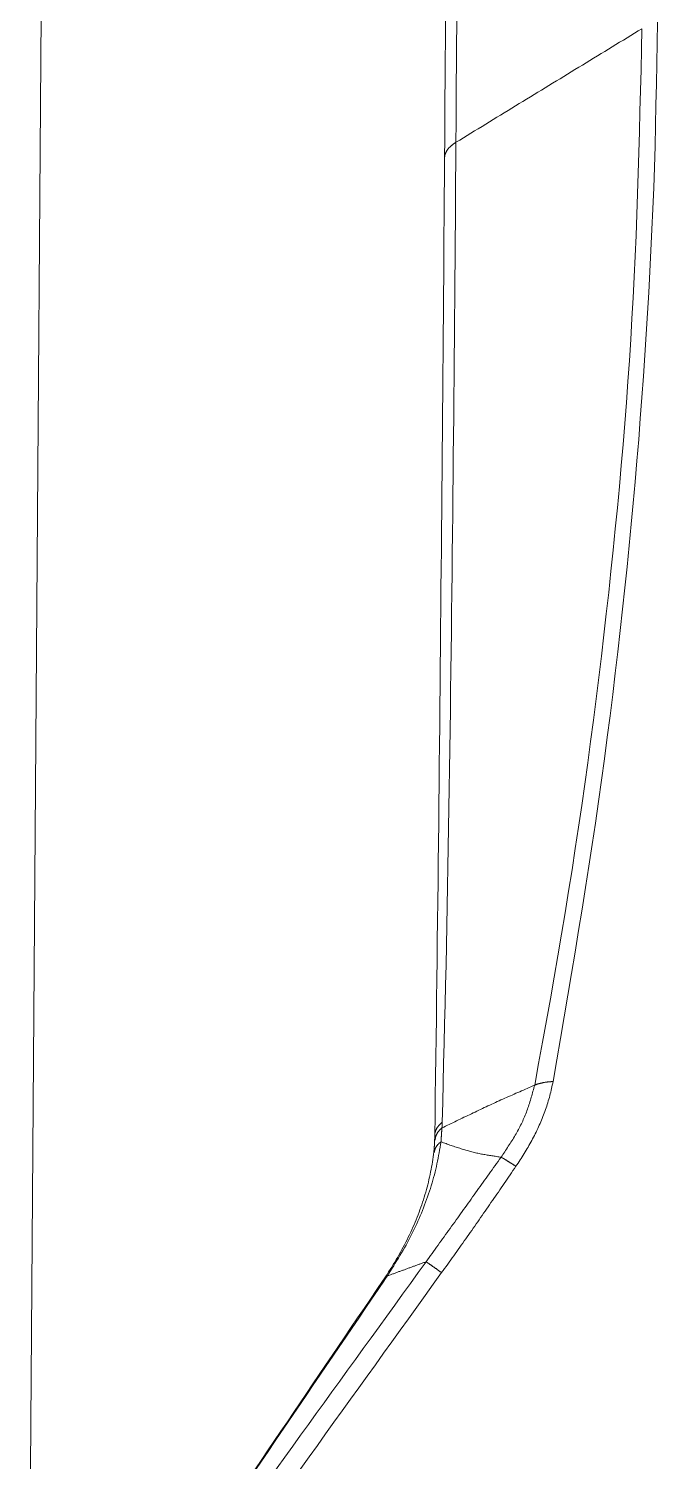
# Model space of a CAD drawing. Header units: inches. Extents: x 0 to 40, y 35.9 to 64.1.
# Drawn here: x 16.575 to 17.313, y 58.245 to 59.928 of the extents above; entities that cross this region are included whole.
import ezdxf

# ---------------------------------------------------------------- set-up
doc = ezdxf.new("R2010")
doc.units = ezdxf.units.IN
doc.header["$MEASUREMENT"] = 0
doc.layers.add('2', color=7, linetype='Continuous')

# ---------------------------------------------------------------- blocks, each defined once
blk = doc.blocks.new('block 1005')
at = {"layer": '2', "color": 7, "lineweight": 18, "true_color": 0xffffff}
blk.add_lwpolyline([(16.5988, 61.2255), (16.5746, 57.9699)], dxfattribs=at)
blk = doc.blocks.new('block 1591')
at = {"layer": '2', "color": 7, "lineweight": 18, "true_color": 0xffffff}
blk.add_lwpolyline([(16.9911, 58.4582), (16.9836, 58.4471), (16.9761, 58.436), (16.9686, 58.4249), (16.9611, 58.4139), (16.9536, 58.4028), (16.9461, 58.3917), (16.9386, 58.3806), (16.931, 58.3696), (16.9235, 58.3585), (16.916, 58.3474), (16.9085, 58.3363), (16.901, 58.3253), (16.8935, 58.3142), (16.886, 58.3031), (16.8785, 58.292), (16.871, 58.281), (16.8635, 58.2699), (16.856, 58.2588), (16.8485, 58.2477), (16.841, 58.2367), (16.8335, 58.2256), (16.826, 58.2145), (16.8185, 58.2035), (16.811, 58.1924), (16.8035, 58.1813), (16.796, 58.1702), (16.7885, 58.1592), (16.781, 58.1481), (16.7735, 58.137), (16.766, 58.1259), (16.7584, 58.1149), (16.7509, 58.1038), (16.7434, 58.0927), (16.7359, 58.0816), (16.7284, 58.0706), (16.7209, 58.0595), (16.7134, 58.0484), (16.7059, 58.0374), (16.6984, 58.0263), (16.6909, 58.0152), (16.6834, 58.0041), (16.6759, 57.993), (16.6684, 57.982), (16.6609, 57.9709), (16.6534, 57.9598), (16.6459, 57.9488), (16.6384, 57.9377), (16.6309, 57.9266), (16.6234, 57.9155), (16.6159, 57.9045)], dxfattribs=at)
blk = doc.blocks.new('block 1595')
at = {"layer": '2', "color": 7, "lineweight": 18, "true_color": 0xffffff}
blk.add_lwpolyline([(17.0506, 58.6089), (17.0502, 58.6059), (17.0498, 58.603), (17.0494, 58.6), (17.049, 58.597), (17.0485, 58.594), (17.048, 58.5911), (17.0474, 58.5881), (17.0468, 58.5852), (17.0462, 58.5822), (17.0456, 58.5792), (17.0449, 58.5763), (17.0442, 58.5733), (17.0435, 58.5703), (17.0427, 58.5674), (17.0419, 58.5645), (17.0411, 58.5615), (17.0402, 58.5585), (17.0393, 58.5556), (17.0384, 58.5526), (17.0374, 58.5497), (17.0364, 58.5467), (17.0354, 58.5438), (17.0343, 58.5409), (17.0333, 58.5379), (17.0321, 58.535), (17.031, 58.5321), (17.0298, 58.5291), (17.0286, 58.5262), (17.0273, 58.5232), (17.026, 58.5203), (17.0247, 58.5174), (17.0234, 58.5145), (17.022, 58.5115), (17.0206, 58.5086), (17.0192, 58.5057), (17.0177, 58.5028), (17.0162, 58.4998), (17.0146, 58.4969), (17.0131, 58.494), (17.0115, 58.4911), (17.0098, 58.4882), (17.0082, 58.4853), (17.0065, 58.4824), (17.0048, 58.4794), (17.003, 58.4765), (17.0012, 58.4736), (16.9994, 58.4707), (16.9975, 58.4678), (16.9956, 58.4649), (16.9937, 58.462)], dxfattribs=at)
blk = doc.blocks.new('block 1596')
at = {"layer": '2', "color": 7, "lineweight": 18, "true_color": 0xffffff}
blk.add_open_spline([(16.9942, 58.4627), (16.9941, 58.4627), (16.9941, 58.4625), (16.9941, 58.4625), (16.994, 58.4625), (16.9939, 58.4624), (16.9939, 58.4624), (16.9939, 58.4623), (16.9938, 58.4622), (16.9938, 58.4622), (16.9937, 58.4621), (16.9937, 58.462), (16.9937, 58.462), (16.9936, 58.4619), (16.9936, 58.4618), (16.9936, 58.4618), (16.9935, 58.4617), (16.9934, 58.4616), (16.9934, 58.4616), (16.9934, 58.4615), (16.9933, 58.4614), (16.9933, 58.4614), (16.9932, 58.4614), (16.9932, 58.4613), (16.9932, 58.4613), (16.9931, 58.4612), (16.9931, 58.4611), (16.9931, 58.4611), (16.993, 58.461), (16.9929, 58.4609), (16.9929, 58.4609), (16.9929, 58.4608), (16.9928, 58.4607), (16.9928, 58.4607), (16.9927, 58.4606), (16.9927, 58.4605), (16.9927, 58.4605), (16.9926, 58.4604), (16.9926, 58.4603), (16.9926, 58.4603), (16.9925, 58.4602), (16.9924, 58.4602), (16.9924, 58.4602), (16.9924, 58.4601), (16.9923, 58.46), (16.9923, 58.46), (16.9922, 58.4599), (16.9922, 58.4598), (16.9922, 58.4598), (16.9921, 58.4597), (16.9921, 58.4596), (16.9921, 58.4596), (16.992, 58.4595), (16.9919, 58.4594), (16.9919, 58.4594), (16.9919, 58.4593), (16.9918, 58.4592), (16.9918, 58.4592), (16.9917, 58.4591), (16.9917, 58.4591), (16.9917, 58.4591), (16.9916, 58.459), (16.9916, 58.4589), (16.9916, 58.4589), (16.9915, 58.4588), (16.9914, 58.4587), (16.9914, 58.4587), (16.9914, 58.4586), (16.9913, 58.4585), (16.9913, 58.4585), (16.9912, 58.4584), (16.9912, 58.4583), (16.9912, 58.4583), (16.9911, 58.4582), (16.9911, 58.4581), (16.9911, 58.4581)], degree=3, knots=[0, 0, 0, 0, 1, 1, 1, 2, 2, 2, 3, 3, 3, 4, 4, 4, 5, 5, 5, 6, 6, 6, 7, 7, 7, 8, 8, 8, 9, 9, 9, 10, 10, 10, 11, 11, 11, 12, 12, 12, 13, 13, 13, 14, 14, 14, 15, 15, 15, 16, 16, 16, 17, 17, 17, 18, 18, 18, 19, 19, 19, 20, 20, 20, 21, 21, 21, 22, 22, 22, 23, 23, 23, 24, 24, 24, 25, 25, 25, 25], dxfattribs=at)
blk = doc.blocks.new('block 1597')
at = {"layer": '2', "color": 7, "lineweight": 18, "true_color": 0xffffff}
blk.add_lwpolyline([(17.0515, 58.6225), (17.0515, 58.6222), (17.0515, 58.622), (17.0515, 58.6217), (17.0515, 58.6214), (17.0515, 58.6211), (17.0514, 58.6208), (17.0514, 58.6205), (17.0514, 58.6202), (17.0514, 58.6199), (17.0514, 58.6196), (17.0514, 58.6193), (17.0514, 58.6191), (17.0514, 58.6188), (17.0513, 58.6185), (17.0513, 58.6182), (17.0513, 58.6179), (17.0513, 58.6176), (17.0513, 58.6173), (17.0513, 58.617), (17.0512, 58.6167), (17.0512, 58.6164), (17.0512, 58.6161), (17.0512, 58.6159), (17.0512, 58.6156), (17.0511, 58.6153), (17.0511, 58.615), (17.0511, 58.6147), (17.0511, 58.6144), (17.0511, 58.6141), (17.051, 58.6138), (17.051, 58.6135), (17.051, 58.6132), (17.051, 58.6129), (17.0509, 58.6126), (17.0509, 58.6124), (17.0509, 58.6121), (17.0509, 58.6118), (17.0508, 58.6115), (17.0508, 58.6112), (17.0508, 58.6109), (17.0508, 58.6106), (17.0507, 58.6103), (17.0507, 58.61), (17.0507, 58.6097), (17.0506, 58.6094), (17.0506, 58.6092), (17.0506, 58.6089), (17.0506, 58.6086), (17.0505, 58.6083), (17.0505, 58.608)], dxfattribs=at)
blk = doc.blocks.new('block 1598')
at = {"layer": '2', "color": 7, "lineweight": 18, "true_color": 0xffffff}
blk.add_lwpolyline([(17.0632, 59.7758), (17.0631, 59.7529), (17.0629, 59.7299), (17.0627, 59.7069), (17.0625, 59.6839), (17.0624, 59.661), (17.0622, 59.638), (17.062, 59.615), (17.0618, 59.592), (17.0616, 59.569), (17.0614, 59.5461), (17.0612, 59.5231), (17.0611, 59.5001), (17.0609, 59.4771), (17.0607, 59.4542), (17.0605, 59.4312), (17.0603, 59.4082), (17.0601, 59.3852), (17.0599, 59.3623), (17.0597, 59.3393), (17.0595, 59.3163), (17.0593, 59.2933), (17.059, 59.2704), (17.0588, 59.2474), (17.0586, 59.2244), (17.0584, 59.2014), (17.0582, 59.1784), (17.058, 59.1555), (17.0577, 59.1325), (17.0575, 59.1095), (17.0573, 59.0865), (17.057, 59.0636), (17.0568, 59.0406), (17.0566, 59.0177), (17.0563, 58.9947), (17.0561, 58.9717), (17.0558, 58.9488), (17.0555, 58.9259), (17.0553, 58.903), (17.055, 58.8801), (17.0547, 58.8572), (17.0545, 58.8343), (17.0542, 58.8114), (17.0539, 58.7886), (17.0536, 58.7657), (17.0533, 58.7428), (17.053, 58.7199), (17.0527, 58.697), (17.0523, 58.6741), (17.052, 58.6512), (17.0516, 58.6283)], dxfattribs=at)
blk = doc.blocks.new('block 1599')
at = {"layer": '2', "color": 7, "lineweight": 18, "true_color": 0xffffff}
blk.add_open_spline([(17.0516, 58.6282), (17.0516, 58.6281), (17.0516, 58.628), (17.0516, 58.628), (17.0516, 58.6279), (17.0516, 58.6278), (17.0516, 58.6278), (17.0516, 58.6277), (17.0516, 58.6275), (17.0516, 58.6275), (17.0516, 58.6274), (17.0516, 58.6273), (17.0516, 58.6273), (17.0516, 58.6272), (17.0516, 58.6271), (17.0516, 58.6271), (17.0516, 58.627), (17.0516, 58.6268), (17.0516, 58.6268), (17.0516, 58.6267), (17.0516, 58.6266), (17.0516, 58.6266), (17.0516, 58.6265), (17.0516, 58.6264), (17.0516, 58.6264), (17.0516, 58.6263), (17.0516, 58.6262), (17.0516, 58.6262), (17.0516, 58.626), (17.0516, 58.6259), (17.0516, 58.6259), (17.0516, 58.6258), (17.0516, 58.6257), (17.0516, 58.6257), (17.0516, 58.6256), (17.0516, 58.6254), (17.0516, 58.6254), (17.0516, 58.6253), (17.0516, 58.6252), (17.0516, 58.6252), (17.0516, 58.6251), (17.0516, 58.625), (17.0516, 58.625), (17.0516, 58.6249), (17.0516, 58.6248), (17.0516, 58.6248), (17.0516, 58.6246), (17.0516, 58.6245), (17.0516, 58.6245), (17.0516, 58.6244), (17.0516, 58.6243), (17.0516, 58.6243), (17.0516, 58.6242), (17.0516, 58.6241), (17.0516, 58.6241), (17.0516, 58.6239), (17.0516, 58.6238), (17.0516, 58.6238), (17.0515, 58.6237), (17.0515, 58.6236), (17.0515, 58.6236), (17.0515, 58.6235), (17.0515, 58.6233), (17.0515, 58.6233), (17.0515, 58.6232), (17.0515, 58.6231), (17.0515, 58.6231), (17.0515, 58.623), (17.0515, 58.6229), (17.0515, 58.6229), (17.0515, 58.6228), (17.0515, 58.6226), (17.0515, 58.6226), (17.0515, 58.6225), (17.0515, 58.6224), (17.0515, 58.6224)], degree=3, knots=[0, 0, 0, 0, 1, 1, 1, 2, 2, 2, 3, 3, 3, 4, 4, 4, 5, 5, 5, 6, 6, 6, 7, 7, 7, 8, 8, 8, 9, 9, 9, 10, 10, 10, 11, 11, 11, 12, 12, 12, 13, 13, 13, 14, 14, 14, 15, 15, 15, 16, 16, 16, 17, 17, 17, 18, 18, 18, 19, 19, 19, 20, 20, 20, 21, 21, 21, 22, 22, 22, 23, 23, 23, 24, 24, 24, 25, 25, 25, 25], dxfattribs=at)
blk = doc.blocks.new('block 1600')
at = {"layer": '2', "color": 7, "lineweight": 18, "true_color": 0xffffff}
blk.add_lwpolyline([(17.0687, 60.9284), (17.0687, 60.9053), (17.0687, 60.8823), (17.0687, 60.8592), (17.0687, 60.8361), (17.0687, 60.813), (17.0687, 60.7899), (17.0686, 60.7668), (17.0686, 60.7437), (17.0685, 60.7206), (17.0684, 60.6975), (17.0684, 60.6744), (17.0683, 60.6513), (17.0682, 60.6282), (17.0681, 60.6052), (17.068, 60.5821), (17.068, 60.559), (17.0678, 60.5359), (17.0678, 60.5129), (17.0677, 60.4898), (17.0675, 60.4667), (17.0674, 60.4437), (17.0673, 60.4206), (17.0672, 60.3976), (17.0671, 60.3746), (17.067, 60.3515), (17.0668, 60.3285), (17.0667, 60.3054), (17.0666, 60.2824), (17.0665, 60.2594), (17.0663, 60.2364), (17.0662, 60.2133), (17.066, 60.1903), (17.0659, 60.1673), (17.0658, 60.1442), (17.0656, 60.1212), (17.0655, 60.0982), (17.0653, 60.0752), (17.0652, 60.0521), (17.065, 60.0291), (17.0649, 60.0061), (17.0647, 59.9831), (17.0645, 59.96), (17.0644, 59.937), (17.0642, 59.914), (17.0641, 59.891), (17.0639, 59.8679), (17.0637, 59.8449), (17.0636, 59.8219), (17.0634, 59.7989), (17.0632, 59.7758)], dxfattribs=at)
blk = doc.blocks.new('block 1677')
at = {"layer": '2', "color": 7, "lineweight": 18, "true_color": 0xffffff}
blk.add_lwpolyline([(17.2951, 59.9277), (17.2907, 59.9251), (17.2864, 59.9224), (17.282, 59.9198), (17.2776, 59.9171), (17.2733, 59.9144), (17.2689, 59.9117), (17.2645, 59.9091), (17.2601, 59.9064), (17.2558, 59.9037), (17.2514, 59.9011), (17.247, 59.8984), (17.2427, 59.8957), (17.2383, 59.8931), (17.2339, 59.8904), (17.2295, 59.8877), (17.2252, 59.885), (17.2208, 59.8824), (17.2164, 59.8797), (17.2121, 59.877), (17.2077, 59.8744), (17.2033, 59.8717), (17.199, 59.869), (17.1946, 59.8664), (17.1902, 59.8637), (17.1858, 59.861), (17.1815, 59.8583), (17.1771, 59.8557), (17.1727, 59.853), (17.1684, 59.8503), (17.164, 59.8477), (17.1596, 59.845), (17.1552, 59.8423), (17.1509, 59.8397), (17.1465, 59.837), (17.1421, 59.8343), (17.1378, 59.8317), (17.1334, 59.829), (17.129, 59.8263), (17.1247, 59.8237), (17.1203, 59.821), (17.1159, 59.8183), (17.1115, 59.8156), (17.1072, 59.813), (17.1028, 59.8103), (17.0984, 59.8076), (17.0941, 59.805), (17.0897, 59.8023), (17.0853, 59.7996), (17.081, 59.797), (17.0766, 59.7943)], dxfattribs=at)
blk = doc.blocks.new('block 1680')
at = {"layer": '2', "color": 7, "lineweight": 18, "true_color": 0xffffff}
blk.add_lwpolyline([(17.1296, 58.6026), (17.1307, 58.6042), (17.1317, 58.6058), (17.1328, 58.6074), (17.1339, 58.609), (17.1349, 58.6106), (17.136, 58.6122), (17.1371, 58.6138), (17.1381, 58.6154), (17.1392, 58.617), (17.1402, 58.6187), (17.1412, 58.6203), (17.1422, 58.6219), (17.1433, 58.6235), (17.1443, 58.6251), (17.1452, 58.6268), (17.1462, 58.6284), (17.1472, 58.63), (17.1481, 58.6317), (17.149, 58.6333), (17.1499, 58.635), (17.1508, 58.6366), (17.1517, 58.6383), (17.1526, 58.64), (17.1534, 58.6417), (17.1542, 58.6433), (17.155, 58.645), (17.1557, 58.6467), (17.1565, 58.6484), (17.1572, 58.6501), (17.1579, 58.6519), (17.1586, 58.6536), (17.1593, 58.6553), (17.1599, 58.6571), (17.1605, 58.6588), (17.1611, 58.6606), (17.1617, 58.6623), (17.1623, 58.6641), (17.1629, 58.6658), (17.1634, 58.6676), (17.164, 58.6694), (17.1645, 58.6711), (17.1651, 58.6729), (17.1656, 58.6747), (17.1661, 58.6765), (17.1666, 58.6783), (17.1671, 58.68), (17.1676, 58.6818), (17.1681, 58.6836), (17.1686, 58.6854), (17.1691, 58.6872)], dxfattribs=at)
blk = doc.blocks.new('block 1689')
at = {"layer": '2', "color": 7, "lineweight": 18, "true_color": 0xffffff}
blk.add_open_spline([(16.996, 58.4632), (16.9958, 58.4632), (16.9958, 58.4632), (16.9958, 58.4632), (16.9956, 58.4632), (16.9956, 58.4632), (16.9956, 58.4632), (16.9954, 58.4632), (16.9954, 58.4632), (16.9954, 58.4632), (16.9952, 58.4632), (16.9952, 58.4632), (16.9952, 58.4632), (16.9951, 58.4632), (16.995, 58.4632), (16.995, 58.4632), (16.9948, 58.4632), (16.9948, 58.4631), (16.9948, 58.4631), (16.9947, 58.4631), (16.9946, 58.4631), (16.9946, 58.4631), (16.9945, 58.463), (16.9944, 58.463), (16.9944, 58.463), (16.9943, 58.4629), (16.9943, 58.4629), (16.9943, 58.4629)], degree=3, knots=[0, 0, 0, 0, 1, 1, 1, 2, 2, 2, 3, 3, 3, 4, 4, 4, 5, 5, 5, 6, 6, 6, 7, 7, 7, 8, 8, 8, 9, 9, 9, 9], dxfattribs=at)
blk = doc.blocks.new('block 1697')
at = {"layer": '2', "color": 7, "lineweight": 18, "true_color": 0xffffff}
blk.add_lwpolyline([(17.0591, 58.6206), (17.0585, 58.6174), (17.058, 58.6142), (17.0574, 58.611), (17.0568, 58.6078), (17.0562, 58.6045), (17.0556, 58.6013), (17.055, 58.5981), (17.0543, 58.5949), (17.0536, 58.5917), (17.0529, 58.5884), (17.0521, 58.5852), (17.0513, 58.582), (17.0504, 58.5787), (17.0495, 58.5755), (17.0485, 58.5723), (17.0476, 58.5691), (17.0465, 58.5658), (17.0455, 58.5626), (17.0444, 58.5594), (17.0433, 58.5562), (17.0421, 58.553), (17.041, 58.5498), (17.0398, 58.5465), (17.0385, 58.5433), (17.0373, 58.5401), (17.036, 58.5369), (17.0346, 58.5338), (17.0333, 58.5306), (17.0319, 58.5274), (17.0305, 58.5242), (17.029, 58.5211), (17.0275, 58.518), (17.026, 58.5148), (17.0245, 58.5117), (17.0229, 58.5086), (17.0212, 58.5055), (17.0196, 58.5024), (17.0179, 58.4994), (17.0162, 58.4963), (17.0144, 58.4933), (17.0126, 58.4902), (17.0108, 58.4872), (17.009, 58.4842), (17.0072, 58.4812), (17.0053, 58.4782), (17.0035, 58.4752), (17.0016, 58.4722), (16.9997, 58.4692), (16.9978, 58.4662), (16.996, 58.4632)], dxfattribs=at)
blk = doc.blocks.new('block 1699')
at = {"layer": '2', "color": 7, "lineweight": 18, "true_color": 0xffffff}
blk.add_lwpolyline([(17.0601, 58.6368), (17.0601, 58.6365), (17.0601, 58.6361), (17.0601, 58.6358), (17.06, 58.6355), (17.06, 58.6352), (17.06, 58.6349), (17.06, 58.6345), (17.06, 58.6342), (17.0599, 58.6339), (17.0599, 58.6336), (17.0599, 58.6332), (17.0599, 58.6329), (17.0599, 58.6326), (17.0598, 58.6323), (17.0598, 58.6319), (17.0598, 58.6316), (17.0598, 58.6313), (17.0597, 58.631), (17.0597, 58.6307), (17.0597, 58.6303), (17.0597, 58.63), (17.0596, 58.6297), (17.0596, 58.6294), (17.0596, 58.629), (17.0596, 58.6287), (17.0596, 58.6284), (17.0595, 58.628), (17.0595, 58.6277), (17.0595, 58.6274), (17.0595, 58.6271), (17.0595, 58.6268), (17.0594, 58.6264), (17.0594, 58.6261), (17.0594, 58.6258), (17.0594, 58.6255), (17.0594, 58.6252), (17.0593, 58.6248), (17.0593, 58.6245), (17.0593, 58.6242), (17.0593, 58.6238), (17.0593, 58.6235), (17.0592, 58.6232), (17.0592, 58.6229), (17.0592, 58.6226), (17.0592, 58.6222), (17.0591, 58.6219), (17.0591, 58.6216), (17.0591, 58.6213), (17.0591, 58.621), (17.0591, 58.6206)], dxfattribs=at)
blk = doc.blocks.new('block 1718')
at = {"layer": '2', "color": 7, "lineweight": 18, "true_color": 0xffffff}
blk.add_open_spline([(17.0604, 58.6436), (17.0604, 58.6435), (17.0604, 58.6433), (17.0604, 58.6433), (17.0604, 58.6432), (17.0604, 58.6431), (17.0604, 58.6431), (17.0604, 58.6429), (17.0604, 58.6428), (17.0604, 58.6428), (17.0604, 58.6427), (17.0604, 58.6425), (17.0604, 58.6425), (17.0604, 58.6424), (17.0603, 58.6422), (17.0603, 58.6422), (17.0603, 58.6421), (17.0603, 58.642), (17.0603, 58.642), (17.0603, 58.6418), (17.0603, 58.6417), (17.0603, 58.6417), (17.0603, 58.6416), (17.0603, 58.6414), (17.0603, 58.6414), (17.0603, 58.6413), (17.0603, 58.6412), (17.0603, 58.6412), (17.0603, 58.641), (17.0603, 58.6409), (17.0603, 58.6409), (17.0603, 58.6407), (17.0603, 58.6406), (17.0603, 58.6406), (17.0603, 58.6405), (17.0603, 58.6403), (17.0603, 58.6403), (17.0603, 58.6402), (17.0603, 58.6401), (17.0603, 58.6401), (17.0603, 58.6399), (17.0603, 58.6398), (17.0603, 58.6398), (17.0602, 58.6397), (17.0602, 58.6395), (17.0602, 58.6395), (17.0602, 58.6394), (17.0602, 58.6392), (17.0602, 58.6392), (17.0602, 58.6391), (17.0602, 58.639), (17.0602, 58.639), (17.0602, 58.6388), (17.0602, 58.6387), (17.0602, 58.6387), (17.0602, 58.6386), (17.0602, 58.6384), (17.0602, 58.6384), (17.0602, 58.6383), (17.0602, 58.6382), (17.0602, 58.6382), (17.0602, 58.638), (17.0602, 58.6379), (17.0602, 58.6379), (17.0602, 58.6377), (17.0601, 58.6376), (17.0601, 58.6376), (17.0601, 58.6375), (17.0601, 58.6373), (17.0601, 58.6373), (17.0601, 58.6372), (17.0601, 58.6371), (17.0601, 58.6371), (17.0601, 58.6369), (17.0601, 58.6368), (17.0601, 58.6368)], degree=3, knots=[0, 0, 0, 0, 1, 1, 1, 2, 2, 2, 3, 3, 3, 4, 4, 4, 5, 5, 5, 6, 6, 6, 7, 7, 7, 8, 8, 8, 9, 9, 9, 10, 10, 10, 11, 11, 11, 12, 12, 12, 13, 13, 13, 14, 14, 14, 15, 15, 15, 16, 16, 16, 17, 17, 17, 18, 18, 18, 19, 19, 19, 20, 20, 20, 21, 21, 21, 22, 22, 22, 23, 23, 23, 24, 24, 24, 25, 25, 25, 25], dxfattribs=at)
blk = doc.blocks.new('block 1725')
at = {"layer": '2', "color": 7, "lineweight": 18, "true_color": 0xffffff}
blk.add_lwpolyline([(17.0415, 58.4798), (17.0432, 58.4822), (17.045, 58.4847), (17.0468, 58.4871), (17.0486, 58.4896), (17.0503, 58.492), (17.0521, 58.4945), (17.0539, 58.4969), (17.0556, 58.4994), (17.0574, 58.5019), (17.0592, 58.5043), (17.0609, 58.5068), (17.0627, 58.5092), (17.0645, 58.5117), (17.0662, 58.5141), (17.068, 58.5166), (17.0698, 58.519), (17.0715, 58.5215), (17.0733, 58.5239), (17.0751, 58.5264), (17.0768, 58.5289), (17.0786, 58.5313), (17.0804, 58.5338), (17.0821, 58.5362), (17.0839, 58.5387), (17.0856, 58.5411), (17.0874, 58.5436), (17.0892, 58.5461), (17.0909, 58.5485), (17.0927, 58.551), (17.0944, 58.5534), (17.0962, 58.5559), (17.0979, 58.5584), (17.0997, 58.5608), (17.1014, 58.5633), (17.1032, 58.5657), (17.105, 58.5682), (17.1067, 58.5707), (17.1085, 58.5731), (17.1102, 58.5756), (17.112, 58.578), (17.1138, 58.5805), (17.1155, 58.583), (17.1173, 58.5854), (17.119, 58.5879), (17.1208, 58.5903), (17.1225, 58.5928), (17.1243, 58.5953), (17.1261, 58.5977), (17.1278, 58.6002), (17.1296, 58.6026)], dxfattribs=at)
blk = doc.blocks.new('block 1729')
at = {"layer": '2', "color": 7, "lineweight": 18, "true_color": 0xffffff}
blk.add_lwpolyline([(17.0516, 58.6284), (17.0517, 58.6287), (17.0517, 58.6291), (17.0517, 58.6294), (17.0517, 58.6297), (17.0518, 58.6301), (17.0518, 58.6304), (17.0519, 58.6307), (17.0519, 58.6311), (17.052, 58.6314), (17.0521, 58.6317), (17.0522, 58.632), (17.0523, 58.6324), (17.0524, 58.6327), (17.0525, 58.633), (17.0526, 58.6333), (17.0527, 58.6336), (17.0528, 58.634), (17.053, 58.6343), (17.0531, 58.6346), (17.0533, 58.6349), (17.0534, 58.6352), (17.0536, 58.6356), (17.0537, 58.6359), (17.0539, 58.6362), (17.0541, 58.6365), (17.0543, 58.6368), (17.0545, 58.6371), (17.0547, 58.6374), (17.0549, 58.6377), (17.0551, 58.638), (17.0553, 58.6383), (17.0555, 58.6386), (17.0557, 58.6389), (17.056, 58.6392), (17.0562, 58.6395), (17.0564, 58.6398), (17.0567, 58.6401), (17.0569, 58.6403), (17.0572, 58.6406), (17.0575, 58.6409), (17.0577, 58.6412), (17.058, 58.6415), (17.0583, 58.6417), (17.0586, 58.642), (17.0589, 58.6423), (17.0592, 58.6426), (17.0595, 58.6428), (17.0598, 58.6431), (17.0601, 58.6433), (17.0604, 58.6436)], dxfattribs=at)
blk = doc.blocks.new('block 1747')
at = {"layer": '2', "color": 7, "lineweight": 18, "true_color": 0xffffff}
blk.add_lwpolyline([(17.0632, 59.7758), (17.0632, 59.7762), (17.0632, 59.7766), (17.0633, 59.777), (17.0633, 59.7774), (17.0634, 59.7778), (17.0634, 59.7782), (17.0635, 59.7787), (17.0636, 59.7791), (17.0637, 59.7795), (17.0638, 59.7799), (17.0639, 59.7803), (17.0641, 59.7807), (17.0642, 59.7811), (17.0644, 59.7815), (17.0646, 59.7819), (17.0647, 59.7823), (17.0649, 59.7827), (17.0651, 59.7831), (17.0653, 59.7835), (17.0656, 59.7839), (17.0658, 59.7843), (17.066, 59.7846), (17.0663, 59.785), (17.0666, 59.7854), (17.0668, 59.7858), (17.0671, 59.7862), (17.0674, 59.7865), (17.0677, 59.7869), (17.068, 59.7873), (17.0683, 59.7877), (17.0687, 59.788), (17.069, 59.7884), (17.0694, 59.7887), (17.0697, 59.7891), (17.0701, 59.7894), (17.0705, 59.7898), (17.0709, 59.7901), (17.0713, 59.7905), (17.0717, 59.7908), (17.0721, 59.7911), (17.0725, 59.7915), (17.0729, 59.7918), (17.0734, 59.7921), (17.0738, 59.7925), (17.0743, 59.7928), (17.0747, 59.7931), (17.0752, 59.7934), (17.0756, 59.7937), (17.0761, 59.794), (17.0766, 59.7943)], dxfattribs=at)
blk = doc.blocks.new('block 1754')
at = {"layer": '2', "color": 7, "lineweight": 18, "true_color": 0xffffff}
blk.add_lwpolyline([(17.0415, 58.4798), (17.0406, 58.4794), (17.0396, 58.4791), (17.0387, 58.4788), (17.0378, 58.4785), (17.0369, 58.4781), (17.036, 58.4778), (17.0351, 58.4775), (17.0342, 58.4771), (17.0333, 58.4768), (17.0324, 58.4765), (17.0315, 58.4761), (17.0306, 58.4758), (17.0296, 58.4755), (17.0287, 58.4751), (17.0278, 58.4748), (17.0269, 58.4745), (17.026, 58.4741), (17.0251, 58.4738), (17.0242, 58.4735), (17.0233, 58.4731), (17.0224, 58.4728), (17.0215, 58.4725), (17.0205, 58.4721), (17.0196, 58.4718), (17.0187, 58.4715), (17.0178, 58.4711), (17.0169, 58.4708), (17.016, 58.4705), (17.0151, 58.4701), (17.0142, 58.4698), (17.0133, 58.4695), (17.0123, 58.4691), (17.0114, 58.4688), (17.0105, 58.4685), (17.0096, 58.4682), (17.0087, 58.4678), (17.0078, 58.4675), (17.0069, 58.4672), (17.006, 58.4668), (17.0051, 58.4665), (17.0042, 58.4662), (17.0033, 58.4658), (17.0023, 58.4655), (17.0014, 58.4652), (17.0005, 58.4648), (16.9996, 58.4645), (16.9987, 58.4642), (16.9978, 58.4638), (16.9969, 58.4635), (16.996, 58.4632)], dxfattribs=at)
blk = doc.blocks.new('block 1764')
at = {"layer": '2', "color": 7, "lineweight": 18, "true_color": 0xffffff}
blk.add_lwpolyline([(17.0766, 59.7943), (17.0764, 59.7713), (17.0762, 59.7483), (17.076, 59.7253), (17.0759, 59.7023), (17.0757, 59.6793), (17.0755, 59.6563), (17.0753, 59.6333), (17.0751, 59.6103), (17.0749, 59.5873), (17.0747, 59.5643), (17.0745, 59.5413), (17.0743, 59.5183), (17.0741, 59.4953), (17.0739, 59.4723), (17.0737, 59.4493), (17.0734, 59.4263), (17.0732, 59.4034), (17.073, 59.3804), (17.0728, 59.3574), (17.0725, 59.3344), (17.0723, 59.3114), (17.072, 59.2884), (17.0718, 59.2654), (17.0715, 59.2424), (17.0712, 59.2194), (17.0709, 59.1964), (17.0706, 59.1734), (17.0703, 59.1504), (17.0701, 59.1274), (17.0697, 59.1044), (17.0694, 59.0814), (17.0691, 59.0584), (17.0688, 59.0354), (17.0684, 59.0124), (17.068, 58.9894), (17.0676, 58.9664), (17.0672, 58.9433), (17.0668, 58.9203), (17.0664, 58.8973), (17.0659, 58.8742), (17.0654, 58.8512), (17.0649, 58.8281), (17.0644, 58.8051), (17.0638, 58.782), (17.0633, 58.759), (17.0627, 58.7359), (17.0621, 58.7128), (17.0616, 58.6898), (17.061, 58.6667), (17.0604, 58.6436)], dxfattribs=at)
blk = doc.blocks.new('block 1765')
at = {"layer": '2', "color": 7, "lineweight": 18, "true_color": 0xffffff}
blk.add_lwpolyline([(17.1691, 58.6872), (17.1737, 58.7125), (17.1783, 58.7378), (17.1829, 58.7632), (17.1875, 58.7885), (17.192, 58.8138), (17.1964, 58.8391), (17.2007, 58.8643), (17.2049, 58.8896), (17.209, 58.9148), (17.213, 58.94), (17.2168, 58.9652), (17.2206, 58.9903), (17.2243, 59.0155), (17.2279, 59.0406), (17.2314, 59.0657), (17.2348, 59.0908), (17.2381, 59.1158), (17.2413, 59.1409), (17.2444, 59.1659), (17.2474, 59.1909), (17.2504, 59.2158), (17.2532, 59.2408), (17.256, 59.2657), (17.2587, 59.2906), (17.2613, 59.3155), (17.2638, 59.3403), (17.2662, 59.3652), (17.2686, 59.39), (17.2708, 59.4147), (17.2729, 59.4395), (17.2749, 59.4642), (17.2769, 59.4889), (17.2787, 59.5135), (17.2804, 59.5382), (17.282, 59.5627), (17.2834, 59.5873), (17.2848, 59.6118), (17.286, 59.6362), (17.2872, 59.6606), (17.2882, 59.685), (17.2891, 59.7094), (17.29, 59.7337), (17.2908, 59.758), (17.2915, 59.7823), (17.2922, 59.8066), (17.2928, 59.8308), (17.2934, 59.8551), (17.294, 59.8793), (17.2946, 59.9035), (17.2951, 59.9277)], dxfattribs=at)
blk = doc.blocks.new('block 1768')
at = {"layer": '2', "color": 7, "lineweight": 18, "true_color": 0xffffff}
blk.add_lwpolyline([(17.0598, 58.467), (17.05, 58.4535), (17.0403, 58.44), (17.0306, 58.4265), (17.0208, 58.4129), (17.0111, 58.3994), (17.0013, 58.3859), (16.9916, 58.3724), (16.9819, 58.3589), (16.9721, 58.3454), (16.9624, 58.3318), (16.9527, 58.3183), (16.9429, 58.3048), (16.9332, 58.2913), (16.9235, 58.2778), (16.9138, 58.2642), (16.904, 58.2507), (16.8943, 58.2372), (16.8846, 58.2237), (16.8749, 58.2101), (16.8652, 58.1966), (16.8555, 58.1831), (16.8457, 58.1695), (16.836, 58.156), (16.8263, 58.1424), (16.8166, 58.1289), (16.8069, 58.1154), (16.7973, 58.1018), (16.7876, 58.0883), (16.7779, 58.0747), (16.7682, 58.0612), (16.7585, 58.0476), (16.7488, 58.034), (16.7392, 58.0205), (16.7295, 58.0069), (16.7198, 57.9934), (16.7102, 57.9798), (16.7005, 57.9662), (16.6908, 57.9526), (16.6812, 57.9391), (16.6715, 57.9255), (16.6618, 57.9119), (16.6522, 57.8984), (16.6425, 57.8848), (16.6329, 57.8712), (16.6232, 57.8576), (16.6136, 57.844), (16.6039, 57.8305), (16.5943, 57.8169), (16.5846, 57.8033), (16.575, 57.7897)], dxfattribs=at)
blk = doc.blocks.new('block 1769')
at = {"layer": '2', "color": 7, "lineweight": 18, "true_color": 0xffffff}
blk.add_lwpolyline([(17.1691, 58.6872), (17.1694, 58.6873), (17.1697, 58.6875), (17.1701, 58.6876), (17.1704, 58.6877), (17.1707, 58.6879), (17.1711, 58.688), (17.1714, 58.6881), (17.1718, 58.6882), (17.1721, 58.6883), (17.1725, 58.6885), (17.1729, 58.6886), (17.1732, 58.6887), (17.1736, 58.6888), (17.174, 58.6889), (17.1744, 58.689), (17.1748, 58.6891), (17.1752, 58.6892), (17.1756, 58.6893), (17.176, 58.6894), (17.1765, 58.6895), (17.1769, 58.6896), (17.1773, 58.6897), (17.1777, 58.6898), (17.1782, 58.6899), (17.1786, 58.69), (17.179, 58.6901), (17.1795, 58.6902), (17.1799, 58.6902), (17.1804, 58.6903), (17.1808, 58.6904), (17.1813, 58.6905), (17.1818, 58.6905), (17.1822, 58.6906), (17.1827, 58.6907), (17.1832, 58.6907), (17.1837, 58.6908), (17.1842, 58.6909), (17.1846, 58.6909), (17.1851, 58.691), (17.1856, 58.691), (17.1861, 58.6911), (17.1866, 58.6911), (17.1871, 58.6912), (17.1876, 58.6912), (17.1881, 58.6912), (17.1886, 58.6913), (17.1892, 58.6913), (17.1897, 58.6914), (17.1902, 58.6914), (17.1907, 58.6914)], dxfattribs=at)
blk = doc.blocks.new('block 1772')
at = {"layer": '2', "color": 7, "lineweight": 18, "true_color": 0xffffff}
blk.add_lwpolyline([(17.147, 58.5919), (17.1466, 58.5922), (17.1461, 58.5925), (17.1456, 58.5928), (17.1452, 58.5931), (17.1447, 58.5934), (17.1442, 58.5937), (17.1438, 58.594), (17.1433, 58.5942), (17.1429, 58.5945), (17.1425, 58.5948), (17.142, 58.5951), (17.1416, 58.5954), (17.1412, 58.5956), (17.1408, 58.5959), (17.1404, 58.5961), (17.14, 58.5964), (17.1396, 58.5966), (17.1391, 58.5969), (17.1388, 58.5971), (17.1384, 58.5974), (17.138, 58.5976), (17.1376, 58.5979), (17.1372, 58.5981), (17.1369, 58.5983), (17.1365, 58.5985), (17.1362, 58.5987), (17.1358, 58.599), (17.1355, 58.5992), (17.1351, 58.5994), (17.1348, 58.5996), (17.1345, 58.5998), (17.1342, 58.6), (17.1339, 58.6001), (17.1336, 58.6003), (17.1333, 58.6005), (17.133, 58.6007), (17.1327, 58.6009), (17.1324, 58.601), (17.1321, 58.6012), (17.1319, 58.6013), (17.1316, 58.6015), (17.1314, 58.6016), (17.1311, 58.6018), (17.1309, 58.6019), (17.1306, 58.602), (17.1304, 58.6022), (17.1302, 58.6023), (17.13, 58.6024), (17.1298, 58.6025), (17.1296, 58.6026)], dxfattribs=at)
blk = doc.blocks.new('block 1780')
at = {"layer": '2', "color": 7, "lineweight": 18, "true_color": 0xffffff}
blk.add_lwpolyline([(17.3132, 59.9353), (17.3129, 59.911), (17.3125, 59.8868), (17.3121, 59.8625), (17.3116, 59.8382), (17.3111, 59.8139), (17.3105, 59.7896), (17.3097, 59.7652), (17.3089, 59.7408), (17.3079, 59.7163), (17.3069, 59.6918), (17.3057, 59.6673), (17.3044, 59.6427), (17.3031, 59.6181), (17.3017, 59.5935), (17.3002, 59.5689), (17.2986, 59.5442), (17.2969, 59.5195), (17.2951, 59.4948), (17.2932, 59.47), (17.2913, 59.4452), (17.2892, 59.4204), (17.287, 59.3956), (17.2848, 59.3707), (17.2825, 59.3458), (17.2801, 59.3209), (17.2776, 59.296), (17.275, 59.271), (17.2723, 59.246), (17.2696, 59.221), (17.2667, 59.196), (17.2638, 59.1709), (17.2608, 59.1459), (17.2576, 59.1208), (17.2544, 59.0957), (17.251, 59.0705), (17.2476, 59.0454), (17.244, 59.0202), (17.2404, 58.995), (17.2366, 58.9697), (17.2327, 58.9445), (17.2288, 58.9192), (17.2248, 58.894), (17.2207, 58.8687), (17.2165, 58.8434), (17.2123, 58.8181), (17.208, 58.7927), (17.2037, 58.7674), (17.1994, 58.7421), (17.1951, 58.7168), (17.1907, 58.6914)], dxfattribs=at)
blk = doc.blocks.new('block 1797')
at = {"layer": '2', "color": 7, "lineweight": 18, "true_color": 0xffffff}
blk.add_lwpolyline([(17.147, 58.5919), (17.1483, 58.5937), (17.1495, 58.5956), (17.1507, 58.5975), (17.1519, 58.5994), (17.1531, 58.6012), (17.1544, 58.6031), (17.1555, 58.605), (17.1567, 58.6069), (17.1579, 58.6088), (17.1591, 58.6107), (17.1602, 58.6126), (17.1613, 58.6145), (17.1624, 58.6164), (17.1635, 58.6184), (17.1646, 58.6203), (17.1657, 58.6223), (17.1667, 58.6242), (17.1677, 58.6262), (17.1688, 58.6282), (17.1697, 58.6302), (17.1707, 58.6321), (17.1717, 58.6341), (17.1726, 58.6361), (17.1736, 58.6381), (17.1745, 58.6401), (17.1754, 58.6421), (17.1763, 58.6442), (17.1771, 58.6462), (17.178, 58.6482), (17.1788, 58.6502), (17.1796, 58.6523), (17.1804, 58.6543), (17.1811, 58.6564), (17.1819, 58.6584), (17.1826, 58.6605), (17.1833, 58.6625), (17.1839, 58.6646), (17.1845, 58.6666), (17.1851, 58.6687), (17.1857, 58.6707), (17.1863, 58.6728), (17.1868, 58.6749), (17.1874, 58.6769), (17.1879, 58.679), (17.1884, 58.6811), (17.1889, 58.6831), (17.1893, 58.6852), (17.1898, 58.6873), (17.1903, 58.6894), (17.1907, 58.6914)], dxfattribs=at)
blk = doc.blocks.new('block 1832')
at = {"layer": '2', "color": 7, "lineweight": 18, "true_color": 0xffffff}
blk.add_lwpolyline([(17.147, 58.5919), (17.1453, 58.5894), (17.1436, 58.5868), (17.1419, 58.5843), (17.1402, 58.5818), (17.1384, 58.5793), (17.1367, 58.5768), (17.135, 58.5743), (17.1333, 58.5718), (17.1315, 58.5692), (17.1298, 58.5667), (17.1281, 58.5642), (17.1264, 58.5617), (17.1246, 58.5592), (17.1229, 58.5567), (17.1212, 58.5542), (17.1195, 58.5517), (17.1177, 58.5492), (17.116, 58.5467), (17.1143, 58.5442), (17.1125, 58.5417), (17.1108, 58.5392), (17.1091, 58.5367), (17.1073, 58.5342), (17.1056, 58.5317), (17.1038, 58.5292), (17.1021, 58.5267), (17.1003, 58.5242), (17.0986, 58.5217), (17.0968, 58.5192), (17.0951, 58.5167), (17.0933, 58.5142), (17.0916, 58.5117), (17.0898, 58.5092), (17.0881, 58.5067), (17.0863, 58.5042), (17.0845, 58.5018), (17.0828, 58.4993), (17.081, 58.4968), (17.0792, 58.4943), (17.0775, 58.4918), (17.0757, 58.4893), (17.0739, 58.4869), (17.0722, 58.4844), (17.0704, 58.4819), (17.0686, 58.4794), (17.0669, 58.4769), (17.0651, 58.4744), (17.0633, 58.472), (17.0616, 58.4695), (17.0598, 58.467)], dxfattribs=at)
blk = doc.blocks.new('block 1858')
at = {"layer": '2', "color": 7, "lineweight": 18, "true_color": 0xffffff}
blk.add_lwpolyline([(17.0766, 59.7943), (17.0767, 59.8173), (17.0769, 59.8403), (17.077, 59.8633), (17.0772, 59.8863), (17.0773, 59.9093), (17.0775, 59.9323), (17.0776, 59.9553), (17.0778, 59.9783), (17.0779, 60.0013), (17.0781, 60.0243), (17.0782, 60.0473), (17.0783, 60.0703), (17.0785, 60.0933), (17.0786, 60.1163), (17.0787, 60.1393), (17.0789, 60.1623), (17.079, 60.1853), (17.0791, 60.2083), (17.0792, 60.2313), (17.0793, 60.2543), (17.0794, 60.2774), (17.0795, 60.3004), (17.0796, 60.3233), (17.0797, 60.3464), (17.0797, 60.3694), (17.0798, 60.3924), (17.0799, 60.4154), (17.08, 60.4384), (17.08, 60.4614), (17.08, 60.4844), (17.0801, 60.5074), (17.0801, 60.5304), (17.0801, 60.5534), (17.08, 60.5763), (17.08, 60.5993), (17.08, 60.6223), (17.0799, 60.6453), (17.0798, 60.6682), (17.0797, 60.6912), (17.0795, 60.7141), (17.0794, 60.7371), (17.0792, 60.76), (17.079, 60.783), (17.0788, 60.8059), (17.0786, 60.8288), (17.0784, 60.8518), (17.0782, 60.8747), (17.078, 60.8976), (17.0777, 60.9205), (17.0775, 60.9435)], dxfattribs=at)
blk = doc.blocks.new('block 1873')
at = {"layer": '2', "color": 7, "lineweight": 18, "true_color": 0xffffff}
blk.add_open_spline([(17.0415, 58.4798), (17.0416, 58.4797), (17.0418, 58.4796), (17.0418, 58.4796), (17.0419, 58.4795), (17.0421, 58.4794), (17.0421, 58.4794), (17.0421, 58.4794), (17.0423, 58.4792), (17.0423, 58.4792), (17.0423, 58.4792), (17.0425, 58.4791), (17.0425, 58.4791), (17.0425, 58.4791), (17.0427, 58.479), (17.0427, 58.479), (17.0427, 58.479), (17.0429, 58.4788), (17.0429, 58.4788), (17.0429, 58.4788), (17.0432, 58.4787), (17.0432, 58.4787), (17.0432, 58.4787), (17.0434, 58.4785), (17.0434, 58.4785), (17.0434, 58.4785), (17.0436, 58.4783), (17.0436, 58.4783), (17.0436, 58.4783), (17.0439, 58.4782), (17.0439, 58.4782), (17.0439, 58.4782), (17.0442, 58.478), (17.0442, 58.478), (17.0442, 58.478), (17.0444, 58.4778), (17.0444, 58.4778), (17.0444, 58.4778), (17.0447, 58.4776), (17.0447, 58.4776), (17.0447, 58.4776), (17.045, 58.4774), (17.045, 58.4774), (17.045, 58.4774), (17.0453, 58.4772), (17.0453, 58.4772), (17.0453, 58.4772), (17.0456, 58.4769), (17.0456, 58.4769), (17.0456, 58.4769), (17.046, 58.4767), (17.046, 58.4767), (17.046, 58.4767), (17.0463, 58.4765), (17.0463, 58.4765), (17.0463, 58.4765), (17.0466, 58.4763), (17.0466, 58.4763), (17.0466, 58.4763), (17.047, 58.476), (17.047, 58.476), (17.047, 58.476), (17.0473, 58.4758), (17.0473, 58.4758), (17.0473, 58.4758), (17.0477, 58.4755), (17.0477, 58.4755), (17.0477, 58.4755), (17.0481, 58.4753), (17.0481, 58.4753), (17.0481, 58.4753), (17.0485, 58.475), (17.0485, 58.475), (17.0485, 58.475), (17.0488, 58.4747), (17.0488, 58.4747), (17.0488, 58.4747), (17.0492, 58.4744), (17.0492, 58.4744), (17.0492, 58.4744), (17.0496, 58.4742), (17.0496, 58.4742), (17.0496, 58.4742), (17.0501, 58.4739), (17.0501, 58.4739), (17.0501, 58.4739), (17.0505, 58.4736), (17.0505, 58.4736), (17.0505, 58.4736), (17.0509, 58.4733), (17.0509, 58.4733), (17.0509, 58.4733), (17.0513, 58.473), (17.0513, 58.473), (17.0513, 58.473), (17.0518, 58.4727), (17.0518, 58.4727), (17.0518, 58.4727), (17.0522, 58.4723), (17.0522, 58.4723), (17.0522, 58.4723), (17.0527, 58.472), (17.0527, 58.472), (17.0527, 58.472), (17.0532, 58.4717), (17.0532, 58.4717), (17.0532, 58.4717), (17.0536, 58.4714), (17.0536, 58.4714), (17.0536, 58.4714), (17.0541, 58.471), (17.0541, 58.471), (17.0541, 58.471), (17.0546, 58.4707), (17.0546, 58.4707), (17.0546, 58.4707), (17.0551, 58.4703), (17.0551, 58.4703), (17.0551, 58.4703), (17.0556, 58.47), (17.0556, 58.47), (17.0556, 58.47), (17.0561, 58.4696), (17.0561, 58.4696), (17.0561, 58.4696), (17.0566, 58.4693), (17.0566, 58.4693), (17.0566, 58.4693), (17.0571, 58.4689), (17.0571, 58.4689), (17.0571, 58.4689), (17.0576, 58.4685), (17.0576, 58.4685), (17.0576, 58.4685), (17.0582, 58.4681), (17.0582, 58.4681), (17.0582, 58.4681), (17.0587, 58.4678), (17.0587, 58.4678), (17.0587, 58.4678), (17.0592, 58.4674), (17.0592, 58.4674), (17.0592, 58.4674), (17.0598, 58.467), (17.0598, 58.467)], degree=3, knots=[0, 0, 0, 0, 1, 1, 1, 2, 2, 2, 3, 3, 3, 4, 4, 4, 5, 5, 5, 6, 6, 6, 7, 7, 7, 8, 8, 8, 9, 9, 9, 10, 10, 10, 11, 11, 11, 12, 12, 12, 13, 13, 13, 14, 14, 14, 15, 15, 15, 16, 16, 16, 17, 17, 17, 18, 18, 18, 19, 19, 19, 20, 20, 20, 21, 21, 21, 22, 22, 22, 23, 23, 23, 24, 24, 24, 25, 25, 25, 26, 26, 26, 27, 27, 27, 28, 28, 28, 29, 29, 29, 30, 30, 30, 31, 31, 31, 32, 32, 32, 33, 33, 33, 34, 34, 34, 35, 35, 35, 36, 36, 36, 37, 37, 37, 38, 38, 38, 39, 39, 39, 40, 40, 40, 41, 41, 41, 42, 42, 42, 43, 43, 43, 44, 44, 44, 45, 45, 45, 46, 46, 46, 47, 47, 47, 48, 48, 48, 48], dxfattribs=at)
blk = doc.blocks.new('block 1875')
at = {"layer": '2', "color": 7, "lineweight": 18, "true_color": 0xffffff}
blk.add_lwpolyline([(17.0521, 58.6224), (17.0521, 58.6227), (17.0521, 58.6231), (17.0522, 58.6234), (17.0522, 58.6237), (17.0522, 58.624), (17.0523, 58.6243), (17.0523, 58.6246), (17.0524, 58.6249), (17.0524, 58.6252), (17.0525, 58.6255), (17.0526, 58.6258), (17.0526, 58.6262), (17.0527, 58.6264), (17.0528, 58.6268), (17.0529, 58.6271), (17.053, 58.6274), (17.0531, 58.6277), (17.0532, 58.628), (17.0534, 58.6283), (17.0535, 58.6286), (17.0536, 58.6289), (17.0538, 58.6292), (17.0539, 58.6294), (17.054, 58.6297), (17.0542, 58.63), (17.0544, 58.6303), (17.0545, 58.6306), (17.0547, 58.6309), (17.0549, 58.6312), (17.0551, 58.6315), (17.0553, 58.6318), (17.0555, 58.632), (17.0557, 58.6323), (17.0559, 58.6326), (17.0561, 58.6329), (17.0563, 58.6331), (17.0566, 58.6334), (17.0568, 58.6337), (17.057, 58.634), (17.0573, 58.6342), (17.0576, 58.6345), (17.0578, 58.6348), (17.0581, 58.635), (17.0584, 58.6353), (17.0586, 58.6355), (17.0589, 58.6358), (17.0592, 58.636), (17.0595, 58.6363), (17.0598, 58.6365), (17.0601, 58.6368)], dxfattribs=at)
blk = doc.blocks.new('block 1876')
at = {"layer": '2', "color": 7, "lineweight": 18, "true_color": 0xffffff}
blk.add_lwpolyline([(17.0591, 58.6206), (17.0588, 58.6204), (17.0585, 58.6202), (17.0582, 58.62), (17.0579, 58.6198), (17.0577, 58.6196), (17.0574, 58.6193), (17.0572, 58.6191), (17.0569, 58.6189), (17.0566, 58.6187), (17.0564, 58.6184), (17.0562, 58.6182), (17.0559, 58.618), (17.0557, 58.6177), (17.0555, 58.6175), (17.0553, 58.6173), (17.0551, 58.617), (17.0549, 58.6168), (17.0547, 58.6165), (17.0545, 58.6163), (17.0543, 58.6161), (17.0541, 58.6158), (17.0539, 58.6156), (17.0537, 58.6153), (17.0536, 58.6151), (17.0534, 58.6148), (17.0533, 58.6145), (17.0531, 58.6143), (17.0529, 58.614), (17.0528, 58.6138), (17.0527, 58.6135), (17.0526, 58.6132), (17.0524, 58.613), (17.0523, 58.6127), (17.0522, 58.6124), (17.0521, 58.6122), (17.052, 58.6119), (17.0519, 58.6116), (17.0518, 58.6114), (17.0517, 58.6111), (17.0516, 58.6108), (17.0515, 58.6105), (17.0515, 58.6103), (17.0514, 58.61), (17.0513, 58.6097), (17.0513, 58.6094), (17.0512, 58.6091), (17.0512, 58.6089), (17.0511, 58.6086), (17.0511, 58.6083), (17.0511, 58.608)], dxfattribs=at)
blk = doc.blocks.new('block 1877')
at = {"layer": '2', "color": 7, "lineweight": 18, "true_color": 0xffffff}
blk.add_open_spline([(16.9911, 58.4582), (16.9913, 58.4583), (16.9913, 58.4583), (16.9913, 58.4583), (16.9915, 58.4584), (16.9915, 58.4584), (16.9915, 58.4584), (16.9916, 58.4584), (16.9917, 58.4584), (16.9917, 58.4584), (16.9918, 58.4584), (16.9918, 58.4584), (16.9918, 58.4584), (16.992, 58.4584), (16.992, 58.4584), (16.992, 58.4584), (16.9922, 58.4584), (16.9923, 58.4584), (16.9923, 58.4584), (16.9924, 58.4584), (16.9925, 58.4584), (16.9925, 58.4584), (16.9926, 58.4584), (16.9927, 58.4583), (16.9927, 58.4583)], degree=3, knots=[0, 0, 0, 0, 1, 1, 1, 2, 2, 2, 3, 3, 3, 4, 4, 4, 5, 5, 5, 6, 6, 6, 7, 7, 7, 8, 8, 8, 8], dxfattribs=at)
blk = doc.blocks.new('block 1878')
at = {"layer": '2', "color": 7, "lineweight": 18, "true_color": 0xffffff}
blk.add_lwpolyline([(16.9927, 58.4583), (16.9851, 58.4471), (16.9775, 58.436), (16.9699, 58.4248), (16.9623, 58.4136), (16.9547, 58.4024), (16.9471, 58.3912), (16.9395, 58.38), (16.9319, 58.3688), (16.9243, 58.3577), (16.9167, 58.3465), (16.909, 58.3353), (16.9014, 58.3241), (16.8939, 58.3129), (16.8862, 58.3017), (16.8786, 58.2906), (16.871, 58.2794), (16.8634, 58.2682), (16.8558, 58.257), (16.8482, 58.2458), (16.8406, 58.2346), (16.833, 58.2234), (16.8254, 58.2122), (16.8178, 58.2011), (16.8102, 58.1899), (16.8026, 58.1787), (16.795, 58.1675), (16.7874, 58.1563), (16.7798, 58.1451), (16.7722, 58.1339), (16.7646, 58.1228), (16.757, 58.1116), (16.7494, 58.1004), (16.7418, 58.0892), (16.7342, 58.078), (16.7265, 58.0668), (16.7189, 58.0556), (16.7113, 58.0445), (16.7037, 58.0333), (16.6961, 58.0221), (16.6885, 58.0109), (16.6809, 57.9997), (16.6733, 57.9885), (16.6657, 57.9773), (16.6581, 57.9661), (16.6505, 57.955), (16.6429, 57.9438), (16.6353, 57.9326), (16.6277, 57.9214), (16.6201, 57.9102), (16.6125, 57.899)], dxfattribs=at)
blk = doc.blocks.new('block 1883')
at = {"layer": '2', "color": 7, "lineweight": 18, "true_color": 0xffffff}
blk.add_open_spline([(16.996, 58.4632), (16.9959, 58.4631), (16.9958, 58.463), (16.9958, 58.463), (16.9958, 58.4629), (16.9957, 58.4628), (16.9957, 58.4628), (16.9956, 58.4627), (16.9956, 58.4626), (16.9956, 58.4626), (16.9955, 58.4625), (16.9954, 58.4624), (16.9954, 58.4624), (16.9954, 58.4623), (16.9953, 58.4622), (16.9953, 58.4622), (16.9952, 58.4621), (16.9952, 58.462), (16.9952, 58.462), (16.9951, 58.4619), (16.9951, 58.4618), (16.9951, 58.4618), (16.995, 58.4617), (16.9949, 58.4616), (16.9949, 58.4616), (16.9949, 58.4615), (16.9948, 58.4614), (16.9948, 58.4614), (16.9947, 58.4613), (16.9947, 58.4612), (16.9947, 58.4612), (16.9946, 58.4611), (16.9945, 58.461), (16.9945, 58.461), (16.9945, 58.4609), (16.9944, 58.4609), (16.9944, 58.4609), (16.9943, 58.4608), (16.9943, 58.4607), (16.9943, 58.4607), (16.9942, 58.4606), (16.9941, 58.4605), (16.9941, 58.4605), (16.9941, 58.4604), (16.994, 58.4603), (16.994, 58.4603), (16.9939, 58.4602), (16.9939, 58.4601), (16.9939, 58.4601), (16.9938, 58.46), (16.9937, 58.4599), (16.9937, 58.4599), (16.9937, 58.4598), (16.9936, 58.4597), (16.9936, 58.4597), (16.9936, 58.4596), (16.9935, 58.4595), (16.9935, 58.4595), (16.9934, 58.4594), (16.9933, 58.4593), (16.9933, 58.4593), (16.9933, 58.4592), (16.9932, 58.4591), (16.9932, 58.4591), (16.9932, 58.459), (16.9931, 58.4589), (16.9931, 58.4589), (16.993, 58.4588), (16.993, 58.4587), (16.993, 58.4587), (16.9929, 58.4586), (16.9928, 58.4585), (16.9928, 58.4585), (16.9928, 58.4584), (16.9927, 58.4583), (16.9927, 58.4583)], degree=3, knots=[0, 0, 0, 0, 1, 1, 1, 2, 2, 2, 3, 3, 3, 4, 4, 4, 5, 5, 5, 6, 6, 6, 7, 7, 7, 8, 8, 8, 9, 9, 9, 10, 10, 10, 11, 11, 11, 12, 12, 12, 13, 13, 13, 14, 14, 14, 15, 15, 15, 16, 16, 16, 17, 17, 17, 18, 18, 18, 19, 19, 19, 20, 20, 20, 21, 21, 21, 22, 22, 22, 23, 23, 23, 24, 24, 24, 25, 25, 25, 25], dxfattribs=at)
blk = doc.blocks.new('block 1892')
at = {"layer": '2', "color": 7, "lineweight": 18, "true_color": 0xffffff}
blk.add_lwpolyline([(17.0601, 58.6368), (17.0623, 58.6379), (17.0644, 58.6389), (17.0666, 58.64), (17.0688, 58.641), (17.0709, 58.6421), (17.0731, 58.6431), (17.0752, 58.6442), (17.0774, 58.6452), (17.0795, 58.6463), (17.0817, 58.6473), (17.0839, 58.6484), (17.086, 58.6494), (17.0882, 58.6504), (17.0904, 58.6515), (17.0925, 58.6525), (17.0947, 58.6536), (17.0969, 58.6546), (17.099, 58.6556), (17.1012, 58.6567), (17.1034, 58.6577), (17.1055, 58.6587), (17.1077, 58.6597), (17.1099, 58.6608), (17.1121, 58.6618), (17.1142, 58.6628), (17.1164, 58.6638), (17.1186, 58.6648), (17.1208, 58.6658), (17.123, 58.6668), (17.1252, 58.6678), (17.1273, 58.6688), (17.1295, 58.6698), (17.1317, 58.6707), (17.1339, 58.6717), (17.1361, 58.6727), (17.1383, 58.6737), (17.1405, 58.6746), (17.1427, 58.6756), (17.1449, 58.6766), (17.1471, 58.6776), (17.1493, 58.6785), (17.1515, 58.6795), (17.1537, 58.6805), (17.1559, 58.6814), (17.1581, 58.6824), (17.1603, 58.6833), (17.1625, 58.6843), (17.1647, 58.6853), (17.1669, 58.6862), (17.1691, 58.6872)], dxfattribs=at)
blk = doc.blocks.new('block 1893')
at = {"layer": '2', "color": 7, "lineweight": 18, "true_color": 0xffffff}
blk.add_lwpolyline([(17.1296, 58.6026), (17.1282, 58.6028), (17.1269, 58.603), (17.1256, 58.6032), (17.1242, 58.6034), (17.1228, 58.6036), (17.1215, 58.6038), (17.1202, 58.604), (17.1188, 58.6042), (17.1175, 58.6044), (17.1161, 58.6046), (17.1148, 58.6049), (17.1134, 58.6051), (17.112, 58.6053), (17.1107, 58.6056), (17.1093, 58.6058), (17.1079, 58.6061), (17.1066, 58.6063), (17.1052, 58.6066), (17.1038, 58.6069), (17.1024, 58.6072), (17.101, 58.6075), (17.0996, 58.6078), (17.0982, 58.6081), (17.0968, 58.6085), (17.0954, 58.6088), (17.094, 58.6092), (17.0926, 58.6096), (17.0912, 58.6099), (17.0898, 58.6104), (17.0883, 58.6108), (17.0869, 58.6112), (17.0855, 58.6116), (17.084, 58.6121), (17.0826, 58.6125), (17.0811, 58.613), (17.0796, 58.6135), (17.0782, 58.6139), (17.0767, 58.6144), (17.0753, 58.6149), (17.0738, 58.6154), (17.0723, 58.6159), (17.0709, 58.6164), (17.0694, 58.6169), (17.0679, 58.6175), (17.0664, 58.618), (17.065, 58.6185), (17.0635, 58.619), (17.062, 58.6196), (17.0605, 58.6201), (17.0591, 58.6206)], dxfattribs=at)
blk = doc.blocks.new('block 1895')
at = {"layer": '2', "color": 7, "lineweight": 18, "true_color": 0xffffff}
blk.add_lwpolyline([(16.5827, 57.8416), (16.5918, 57.8544), (16.6009, 57.8672), (16.6101, 57.88), (16.6192, 57.8928), (16.6283, 57.9056), (16.6375, 57.9184), (16.6466, 57.9312), (16.6557, 57.944), (16.6649, 57.9568), (16.674, 57.9696), (16.6832, 57.9823), (16.6923, 57.9951), (16.7014, 58.0079), (16.7106, 58.0207), (16.7197, 58.0335), (16.7289, 58.0463), (16.738, 58.059), (16.7472, 58.0718), (16.7564, 58.0846), (16.7655, 58.0974), (16.7747, 58.1101), (16.7839, 58.1229), (16.793, 58.1357), (16.8022, 58.1484), (16.8114, 58.1612), (16.8206, 58.174), (16.8297, 58.1867), (16.8389, 58.1995), (16.8481, 58.2122), (16.8573, 58.225), (16.8665, 58.2377), (16.8757, 58.2505), (16.8849, 58.2632), (16.8941, 58.276), (16.9033, 58.2887), (16.9125, 58.3015), (16.9217, 58.3142), (16.9309, 58.3269), (16.9401, 58.3397), (16.9493, 58.3524), (16.9586, 58.3652), (16.9677, 58.3779), (16.977, 58.3906), (16.9862, 58.4034), (16.9954, 58.4161), (17.0046, 58.4288), (17.0138, 58.4416), (17.023, 58.4543), (17.0323, 58.467), (17.0415, 58.4798)], dxfattribs=at)

msp = doc.modelspace()

# ---------------------------------------------------------------- block references
at = {"layer": '2'}
for name in ['block 1005', 'block 1858', 'block 1600', 'block 1677', 'block 1765', 'block 1780', 'block 1764', 'block 1747', 'block 1598', 'block 1892', 'block 1680', 'block 1797', 'block 1769', 'block 1729', 'block 1875', 'block 1699', 'block 1718', 'block 1697', 'block 1597', 'block 1876', 'block 1599', 'block 1893', 'block 1595', 'block 1725', 'block 1772', 'block 1832', 'block 1895', 'block 1754', 'block 1873', 'block 1768', 'block 1596', 'block 1883', 'block 1689', 'block 1878', 'block 1591', 'block 1877']:
    msp.add_blockref(name, (0, 0), dxfattribs=at)

doc.saveas('drawing.dxf')
